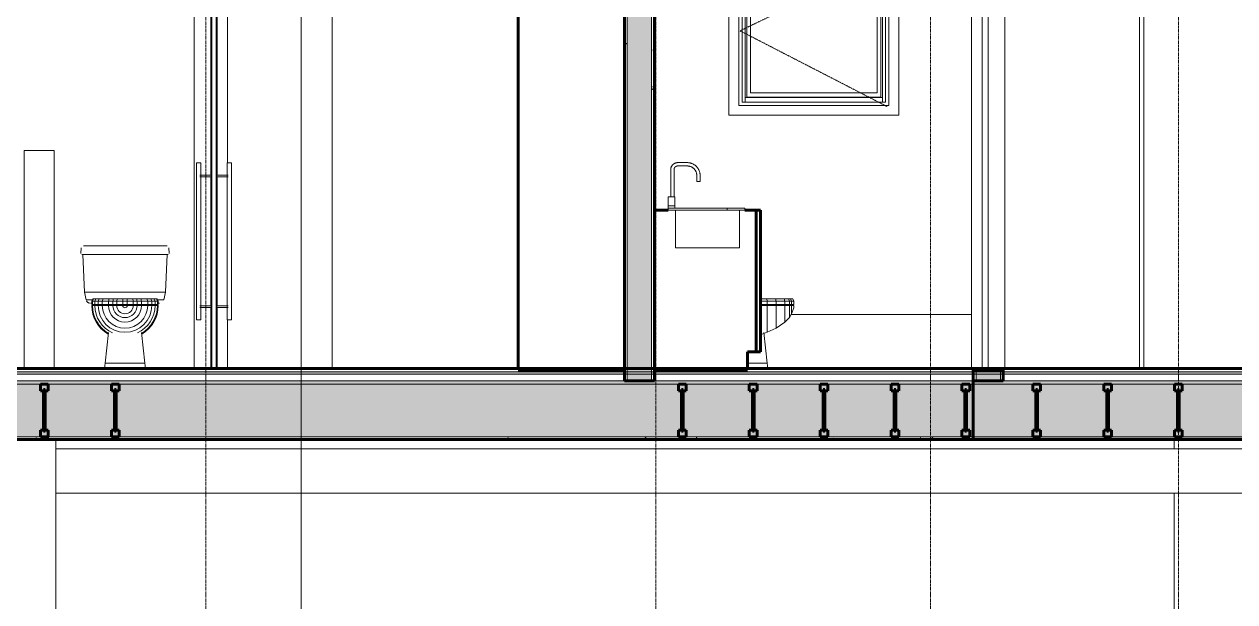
# Model space of a CAD drawing. Header units: inches. Extents: x -3225 to -1923, y -226 to 478.
# Drawn here: x -2474.3 to -2201.1, y 97.3 to 227.8 of the extents above; entities that cross this region are included whole.
import ezdxf

# ---------------------------------------------------------------- set-up
doc = ezdxf.new("R2010")
doc.units = ezdxf.units.IN
doc.header["$MEASUREMENT"] = 0
doc.linetypes.add('Dash 1_16_', pattern=[0.125, 0.0625, -0.0625])
doc.linetypes.add('Grid Line 1_2_', pattern=[0.875, 0.5, -0.125, 0.125, -0.125])
for name, color, linetype, lineweight in [('A-DOOR', 31, 'Continuous', 18), ('A-DOOR-1', 31, 'Continuous', 60), ('A-DOOR-2', 31, 'Continuous', 9), ('A-FLOR-1', 192, 'Continuous', 60), ('A-FLOR-LEVL-1', 51, 'Grid Line 1_2_', 9), ('A-FLOR-MCUT', 51, 'Continuous', 18), ('A-FLOR-PATT-1', 8, 'Continuous', 9), ('A-GLAZ', 151, 'Continuous', 18), ('A-GLAZ-1', 151, 'Continuous', 9), ('A-GLAZ-3', 151, 'Dash 1_16_', 9), ('A-WALL', 113, 'Continuous', 18), ('A-WALL-PATT-1', 111, 'Continuous', 9), ('G-ANNO-SYMB-1', 111, 'Continuous', 9), ('I-WALL', 2, 'Continuous', 18), ('I-WALL-1', 2, 'Continuous', 60), ('M-HVAC-DUCT', 70, 'Continuous', 9), ('P-SANR-FIXT', 6, 'Continuous', 9), ('Q-CASE', 31, 'Continuous', 9), ('Q-CASE-1', 31, 'Continuous', 60), ('S-BEAM', 12, 'Continuous', 9), ('S-BEAM-1', 12, 'Continuous', 60), ('S-GRID-1', 1, 'Grid Line 1_2_', 9)]:
    doc.layers.add(name, color=color, linetype=linetype, lineweight=lineweight)
pattern_1 = [(0, (-2625.466, 124.937), (15.36, 3.84), [0.634, -10.886, 0.634, -10.886, -61.44]), (0, (-2625.466, 124.937), (15.36, 3.84), [-23.04, 0.634, -22.406, 0.634, -10.886, -26.88]), (0, (-2625.466, 124.937), (15.36, 3.84), [-57.6, 0.634, -7.046, 0.634, -18.566]), (120, (-2619.706, 126.857), (-11.005538, 11.38215), [0.634, -10.886, 0.634, -10.886, -61.44]), (120, (-2619.706, 126.857), (-11.005538, 11.38215), [-23.04, 0.634, -22.406, 0.634, -10.886, -26.88]), (120, (-2619.706, 126.857), (-11.005538, 11.38215), [-57.6, 0.634, -7.046, 0.634, -18.566]), (240, (-2617.786, 134.537), (-4.354462, -15.22215), [0.634, -10.886, 0.634, -10.886, -61.44]), (240, (-2617.786, 134.537), (-4.354462, -15.22215), [-23.04, 0.634, -22.406, 0.634, -10.886, -26.88]), (240, (-2617.786, 134.537), (-4.354462, -15.22215), [-57.6, 0.634, -7.046, 0.634, -18.566])]
pattern_2 = [(0, (-2625.466, 124.937), (0, 2.399), []), (315, (-2625.466, 124.937), (2.398506, 0), [3.393, -3.393]), (45, (-2625.466, 124.937), (2.398506, 0), [3.393, -3.393])]
pattern_3 = [(161.57, (-2625.226, 125.177), (-1.92045124, 0.00015035), [0, -13.661, 1.517, 0]), (18.43, (-2625.706, 125.177), (-1.92045124, -0.00015035), [0, -13.661, 1.517, 0]), (108.43, (-2625.226, 125.177), (0.9599691, -4.80073665), [4.553, -10.625]), (71.57, (-2625.706, 125.177), (0.9599691, 4.80073665), [4.553, -10.625])]

# ---------------------------------------------------------------- blocks, each defined once
blk = doc.blocks.new('M_Toilet-Domestic-3D - M_Toilet-Domestic-3D-1093260-Section 12')
at = {"layer": 'P-SANR-FIXT'}
for p, q in [((-2460.59, 177.75), (-2460.59, 177.72)), ((-2445.34, 177.75), (-2457.84, 177.75)), ((-2442.59, 177.72), (-2442.59, 177.75)), ((-2461.45, 177.29), (-2461.56, 176.02)), ((-2461.09, 175.75), (-2460.7, 167.25)), ((-2457.84, 175.75), (-2445.34, 175.75)), ((-2442.47, 167.25), (-2442.09, 175.75)), ((-2441.61, 176.02), (-2441.72, 177.29)), ((-2460.7, 167.25), (-2460.34, 165.49)), ((-2460.7, 167.25), (-2457.84, 167.25)), ((-2457.84, 167.25), (-2445.34, 167.25)), ((-2445.34, 167.25), (-2442.47, 167.25)), ((-2442.83, 165.49), (-2442.47, 167.25)), ((-2460.34, 165.49), (-2458.98, 165.49)), ((-2459.09, 165.25), (-2458.91, 165.25)), ((-2459.09, 164.5), (-2459.09, 165.25)), ((-2458.91, 165.24), (-2459.09, 165.24)), ((-2458.91, 164.5), (-2459.09, 164.5)), ((-2459.09, 164.25), (-2458.91, 164.25)), ((-2459.08, 165.25), (-2458.84, 165.75)), ((-2458.91, 165.25), (-2458.67, 165.75)), ((-2458.91, 165.25), (-2458.37, 165.25)), ((-2458.37, 165.24), (-2458.91, 165.24)), ((-2458.91, 164.5), (-2458.91, 165.24)), ((-2458.37, 164.5), (-2458.91, 164.5)), ((-2458.91, 164.25), (-2458.37, 164.25)), ((-2458.84, 165.75), (-2458.67, 165.75)), ((-2458.67, 165.75), (-2458.14, 165.75)), ((-2458.37, 165.25), (-2458.14, 165.75)), ((-2458.37, 165.25), (-2457.65, 165.25)), ((-2457.65, 165.24), (-2458.37, 165.24)), ((-2458.37, 164.5), (-2458.37, 165.24)), ((-2457.65, 164.5), (-2458.37, 164.5)), ((-2458.37, 164.25), (-2457.65, 164.25)), ((-2458.14, 165.75), (-2457.42, 165.75)), ((-2457.65, 165.25), (-2456.71, 165.25)), ((-2457.65, 164.5), (-2457.65, 165.25)), ((-2456.71, 165.24), (-2457.65, 165.24)), ((-2456.71, 164.5), (-2457.65, 164.5)), ((-2457.65, 164.25), (-2456.71, 164.25)), ((-2457.64, 165.25), (-2457.42, 165.75)), ((-2457.42, 165.75), (-2456.5, 165.75)), ((-2456.71, 165.25), (-2456.5, 165.75)), ((-2456.71, 165.25), (-2455.33, 165.25)), ((-2455.33, 165.24), (-2456.71, 165.24)), ((-2456.71, 164.5), (-2456.71, 165.24)), ((-2455.33, 164.5), (-2456.71, 164.5)), ((-2456.71, 164.25), (-2455.33, 164.25)), ((-2456.5, 165.75), (-2455.13, 165.75)), ((-2454.33, 165.24), (-2455.33, 165.24)), ((-2455.33, 164.5), (-2455.33, 165.24)), ((-2454.33, 164.5), (-2455.33, 164.5)), ((-2455.33, 164.25), (-2454.33, 164.25)), ((-2455.32, 165.25), (-2455.13, 165.75)), ((-2455.32, 165.25), (-2454.33, 165.25)), ((-2455.13, 165.75), (-2454.17, 165.75)), ((-2453.46, 165.24), (-2454.33, 165.24)), ((-2454.33, 164.5), (-2454.33, 165.24)), ((-2453.46, 164.5), (-2454.33, 164.5)), ((-2454.33, 164.25), (-2453.46, 164.25)), ((-2454.32, 165.25), (-2454.17, 165.75)), ((-2454.32, 165.25), (-2453.46, 165.25)), ((-2454.17, 165.75), (-2453.35, 165.75)), ((-2453.46, 165.25), (-2453.35, 165.75)), ((-2453.46, 165.25), (-2452.09, 165.25)), ((-2452.09, 165.24), (-2453.46, 165.24)), ((-2453.46, 164.5), (-2453.46, 165.24)), ((-2452.09, 164.5), (-2453.46, 164.5)), ((-2453.46, 164.25), (-2452.09, 164.25)), ((-2453.35, 165.75), (-2452.04, 165.75)), ((-2452.09, 165.25), (-2452.04, 165.75)), ((-2452.09, 165.25), (-2451.09, 165.25)), ((-2451.09, 165.24), (-2452.09, 165.24)), ((-2452.09, 164.5), (-2452.09, 165.24)), ((-2451.09, 164.5), (-2452.09, 164.5)), ((-2452.09, 164.25), (-2451.59, 164.25)), ((-2452.04, 165.75), (-2451.13, 165.75)), ((-2451.59, 164.25), (-2451.09, 164.25)), ((-2451.09, 165.25), (-2451.13, 165.75)), ((-2451.13, 165.75), (-2449.82, 165.75)), ((-2451.09, 165.25), (-2449.71, 165.25)), ((-2449.71, 165.24), (-2451.09, 165.24)), ((-2451.09, 164.5), (-2451.09, 165.24)), ((-2449.71, 164.5), (-2451.09, 164.5)), ((-2451.09, 164.25), (-2449.71, 164.25)), ((-2449.71, 165.25), (-2449.82, 165.75)), ((-2449.82, 165.75), (-2449, 165.75)), ((-2449.71, 165.25), (-2448.85, 165.25)), ((-2448.85, 165.24), (-2449.71, 165.24)), ((-2449.71, 164.5), (-2449.71, 165.24)), ((-2448.85, 164.5), (-2449.71, 164.5)), ((-2449.71, 164.25), (-2448.85, 164.25)), ((-2448.85, 165.25), (-2449, 165.75)), ((-2449, 165.75), (-2448.04, 165.75)), ((-2448.85, 165.25), (-2447.85, 165.25)), ((-2447.85, 165.24), (-2448.85, 165.24)), ((-2448.85, 164.5), (-2448.85, 165.24)), ((-2447.85, 164.5), (-2448.85, 164.5)), ((-2448.85, 164.25), (-2447.85, 164.25)), ((-2447.85, 165.25), (-2448.04, 165.75)), ((-2448.04, 165.75), (-2446.68, 165.75)), ((-2447.85, 165.25), (-2446.46, 165.25)), ((-2447.85, 164.5), (-2447.85, 165.25)), ((-2446.46, 165.24), (-2447.85, 165.24)), ((-2446.46, 164.5), (-2447.85, 164.5)), ((-2447.85, 164.25), (-2446.46, 164.25)), ((-2446.46, 165.25), (-2446.68, 165.75)), ((-2446.68, 165.75), (-2445.76, 165.75)), ((-2446.46, 165.25), (-2445.53, 165.25)), ((-2446.46, 164.5), (-2446.46, 165.25)), ((-2445.53, 165.24), (-2446.46, 165.24)), ((-2445.53, 164.5), (-2446.46, 164.5)), ((-2446.46, 164.25), (-2445.53, 164.25)), ((-2445.53, 165.25), (-2445.76, 165.75)), ((-2445.76, 165.75), (-2445.04, 165.75)), ((-2445.53, 165.25), (-2444.8, 165.25)), ((-2445.53, 164.5), (-2445.53, 165.25)), ((-2444.8, 165.24), (-2445.53, 165.24)), ((-2444.8, 164.5), (-2445.53, 164.5)), ((-2445.53, 164.25), (-2444.8, 164.25)), ((-2444.8, 165.25), (-2445.04, 165.75)), ((-2445.04, 165.75), (-2444.51, 165.75)), ((-2444.8, 165.25), (-2444.26, 165.25)), ((-2444.26, 165.24), (-2444.8, 165.24)), ((-2444.8, 164.5), (-2444.8, 165.24)), ((-2444.26, 164.5), (-2444.8, 164.5)), ((-2444.8, 164.25), (-2444.26, 164.25)), ((-2444.26, 165.25), (-2444.51, 165.75)), ((-2444.51, 165.75), (-2444.34, 165.75)), ((-2444.09, 165.25), (-2444.34, 165.75)), ((-2444.26, 165.25), (-2444.09, 165.25)), ((-2444.09, 165.24), (-2444.26, 165.24)), ((-2444.26, 164.5), (-2444.26, 165.24)), ((-2444.09, 164.5), (-2444.26, 164.5)), ((-2444.26, 164.25), (-2444.09, 164.25)), ((-2444.19, 165.49), (-2442.83, 165.49)), ((-2444.09, 164.5), (-2444.09, 165.25)), ((-2455.34, 158.12), (-2456.09, 151.25)), ((-2447.09, 151.25), (-2447.84, 158.12)), ((-2456.09, 151.25), (-2456.22, 150)), ((-2455.87, 151.25), (-2456.09, 151.25)), ((-2456.09, 151.25), (-2455.87, 151.25)), ((-2455.23, 151.25), (-2455.87, 151.25)), ((-2455.87, 151.25), (-2455.23, 151.25)), ((-2454.23, 151.25), (-2455.23, 151.25)), ((-2455.23, 151.25), (-2454.23, 151.25)), ((-2452.98, 151.25), (-2454.23, 151.25)), ((-2454.23, 151.25), (-2452.98, 151.25)), ((-2451.59, 151.25), (-2452.98, 151.25)), ((-2452.98, 151.25), (-2451.59, 151.25)), ((-2450.2, 151.25), (-2451.59, 151.25)), ((-2451.59, 151.25), (-2447.31, 151.25)), ((-2448.94, 151.25), (-2450.2, 151.25)), ((-2447.95, 151.25), (-2448.94, 151.25)), ((-2447.31, 151.25), (-2447.95, 151.25)), ((-2447.09, 151.25), (-2447.31, 151.25)), ((-2447.31, 151.25), (-2447.09, 151.25)), ((-2446.95, 150), (-2447.09, 151.25))]:
    blk.add_line(p, q, dxfattribs=at)
at = {"layer": 'P-SANR-FIXT', "flags": 128}
for points in [[(-2457.84, 177.75), (-2457.96, 177.75), (-2458.09, 177.75), (-2458.21, 177.75), (-2458.33, 177.75), (-2458.46, 177.75), (-2458.58, 177.75), (-2458.7, 177.75), (-2458.82, 177.75), (-2458.93, 177.75), (-2459.05, 177.75), (-2459.16, 177.75), (-2459.28, 177.75), (-2459.39, 177.75), (-2459.49, 177.75), (-2459.6, 177.75), (-2459.7, 177.75), (-2459.8, 177.75), (-2459.89, 177.75), (-2459.98, 177.75), (-2460.07, 177.75), (-2460.16, 177.75), (-2460.24, 177.75), (-2460.32, 177.75), (-2460.39, 177.75), (-2460.46, 177.75), (-2460.52, 177.75), (-2460.59, 177.75), (-2460.64, 177.75), (-2460.69, 177.75), (-2460.74, 177.75), (-2460.78, 177.75), (-2460.82, 177.75), (-2460.86, 177.75), (-2460.88, 177.75), (-2460.91, 177.75), (-2460.93, 177.75), (-2460.94, 177.75), (-2460.95, 177.75), (-2460.95, 177.75), (-2460.95, 177.75)], [(-2442.22, 177.75), (-2442.22, 177.75), (-2442.23, 177.75), (-2442.24, 177.75), (-2442.26, 177.75), (-2442.28, 177.75), (-2442.31, 177.75), (-2442.34, 177.75), (-2442.38, 177.75), (-2442.42, 177.75), (-2442.47, 177.75), (-2442.52, 177.75), (-2442.57, 177.75), (-2442.63, 177.75), (-2442.7, 177.75), (-2442.76, 177.75), (-2442.84, 177.75), (-2442.91, 177.75), (-2442.99, 177.75), (-2443.08, 177.75), (-2443.17, 177.75), (-2443.26, 177.75), (-2443.35, 177.75), (-2443.45, 177.75), (-2443.55, 177.75), (-2443.65, 177.75), (-2443.76, 177.75), (-2443.87, 177.75), (-2443.98, 177.75), (-2444.09, 177.75), (-2444.21, 177.75), (-2444.32, 177.75), (-2444.44, 177.75), (-2444.56, 177.75), (-2444.68, 177.75), (-2444.81, 177.75), (-2444.93, 177.75), (-2445.05, 177.75), (-2445.18, 177.75), (-2445.3, 177.75), (-2445.34, 177.75)], [(-2461.31, 175.75), (-2461.31, 175.75), (-2461.3, 175.75), (-2461.29, 175.75), (-2461.27, 175.75), (-2461.24, 175.75), (-2461.21, 175.75), (-2461.18, 175.75), (-2461.14, 175.75), (-2461.09, 175.75), (-2461.04, 175.75), (-2460.98, 175.75), (-2460.92, 175.75), (-2460.85, 175.75), (-2460.78, 175.75), (-2460.71, 175.75), (-2460.63, 175.75), (-2460.54, 175.75), (-2460.45, 175.75), (-2460.36, 175.75), (-2460.26, 175.75), (-2460.16, 175.75), (-2460.05, 175.75), (-2459.94, 175.75), (-2459.83, 175.75), (-2459.72, 175.75), (-2459.6, 175.75), (-2459.48, 175.75), (-2459.35, 175.75), (-2459.23, 175.75), (-2459.1, 175.75), (-2458.97, 175.75), (-2458.83, 175.75), (-2458.7, 175.75), (-2458.56, 175.75), (-2458.43, 175.75), (-2458.29, 175.75), (-2458.15, 175.75), (-2458.01, 175.75), (-2457.87, 175.75), (-2457.84, 175.75)], [(-2445.34, 175.75), (-2445.2, 175.75), (-2445.06, 175.75), (-2444.92, 175.75), (-2444.78, 175.75), (-2444.65, 175.75), (-2444.51, 175.75), (-2444.38, 175.75), (-2444.24, 175.75), (-2444.11, 175.75), (-2443.98, 175.75), (-2443.86, 175.75), (-2443.73, 175.75), (-2443.61, 175.75), (-2443.49, 175.75), (-2443.37, 175.75), (-2443.26, 175.75), (-2443.15, 175.75), (-2443.04, 175.75), (-2442.94, 175.75), (-2442.84, 175.75), (-2442.75, 175.75), (-2442.66, 175.75), (-2442.57, 175.75), (-2442.49, 175.75), (-2442.41, 175.75), (-2442.34, 175.75), (-2442.27, 175.75), (-2442.21, 175.75), (-2442.15, 175.75), (-2442.1, 175.75), (-2442.05, 175.75), (-2442.01, 175.75), (-2441.97, 175.75), (-2441.94, 175.75), (-2441.91, 175.75), (-2441.89, 175.75), (-2441.87, 175.75), (-2441.86, 175.75), (-2441.86, 175.75), (-2441.86, 175.75)], [(-2459.37, 164.75), (-2459.37, 164.75), (-2459.37, 164.75), (-2459.36, 164.75), (-2459.35, 164.75), (-2459.34, 164.75), (-2459.33, 164.75), (-2459.31, 164.75), (-2459.3, 164.75), (-2459.28, 164.75), (-2459.25, 164.75), (-2459.23, 164.75), (-2459.2, 164.75), (-2459.17, 164.75), (-2459.14, 164.75), (-2459.11, 164.75)], [(-2444.08, 164.75), (-2444.04, 164.75), (-2444.01, 164.75), (-2443.98, 164.75), (-2443.95, 164.75), (-2443.93, 164.75), (-2443.9, 164.75), (-2443.88, 164.75), (-2443.86, 164.75), (-2443.85, 164.75), (-2443.83, 164.75), (-2443.82, 164.75), (-2443.81, 164.75), (-2443.81, 164.75), (-2443.8, 164.75), (-2443.8, 164.75), (-2443.8, 164.75)]]:
    blk.add_lwpolyline(points, dxfattribs=at)
at = {"layer": 'P-SANR-FIXT'}
for radius, start, end in [(7.5, 180, 239.5183), (7.33, 180, 239.6408), (6.79, 180, 245.7328), (6.06, 180, 0), (5.13, 180, 0), (3.74, 180, 0), (2.74, 180, 0), (1.87, 180, 0), (0.5, 180, 0), (6.79, 294.2672, 0), (7.33, 300.3592, 0), (7.5, 300.4817, 0)]:
    blk.add_arc((-2451.59, 164.25), radius, start, end, dxfattribs=at)
for points, knots in [([(-2442.07, 177.73), (-2442.08, 177.73), (-2442.13, 177.74), (-2442.18, 177.75), (-2442.22, 177.75)], [-0.1938937, -0.1938937, -0.1938937, -0.1938937, -0.1666667, 0, 0, 0, 0]), ([(-2460.26, 165.28), (-2460.24, 165.25), (-2460.21, 165.19), (-2460.14, 165.11), (-2460.07, 165.03), (-2459.98, 164.96), (-2459.89, 164.89), (-2459.8, 164.84), (-2459.7, 164.8), (-2459.63, 164.78), (-2459.59, 164.77)], [0.1752548, 0.1752548, 0.1752548, 0.1752548, 0.25, 0.3333333, 0.4166667, 0.5, 0.5833333, 0.6666667, 0.75, 0.8333333, 0.8333333, 0.8333333, 0.8333333])]:
    blk.add_open_spline(points, degree=3, knots=knots, dxfattribs=at)
blk = doc.blocks.new('Window-Casement-Andersen-A_Series - ACW3030-2462443-Section 12')
at = {"layer": 'A-GLAZ-1'}
for p, q in [((-2569.99, 244.91), (-2608.31, 244.91)), ((-2608.31, 244.91), (-2608.31, 207.19)), ((-2569.99, 207.19), (-2569.99, 244.91)), ((-2606.06, 209.44), (-2606.06, 242.66)), ((-2606.06, 242.66), (-2572.24, 242.66)), ((-2605.34, 241.94), (-2572.96, 241.94)), ((-2605.34, 210.15), (-2605.34, 241.94)), ((-2604.66, 210.15), (-2604.66, 241.26)), ((-2604.66, 241.26), (-2573.64, 241.26)), ((-2604.3, 211.3), (-2604.3, 240.9)), ((-2604.3, 240.9), (-2573.99, 240.9)), ((-2573.99, 240.9), (-2573.99, 211.3)), ((-2573.64, 241.26), (-2573.64, 210.15)), ((-2572.96, 241.94), (-2572.96, 210.15)), ((-2572.24, 242.66), (-2572.24, 209.44)), ((-2603.46, 212.24), (-2603.46, 240.06)), ((-2603.46, 240.06), (-2574.84, 240.06)), ((-2574.84, 240.06), (-2574.84, 212.24)), ((-2604.66, 211.21), (-2573.64, 211.21)), ((-2604.3, 211.3), (-2573.99, 211.3)), ((-2574.84, 212.24), (-2603.46, 212.24)), ((-2572.24, 209.44), (-2606.06, 209.44)), ((-2572.96, 210.15), (-2605.34, 210.15)), ((-2608.31, 207.19), (-2569.99, 207.19))]:
    blk.add_line(p, q, dxfattribs=at)
at = {"layer": 'A-GLAZ-3'}
for p, q in [((-2572.49, 242.39), (-2605.79, 226.27)), ((-2605.79, 226.27), (-2572.49, 209.11))]:
    blk.add_line(p, q, dxfattribs=at)
blk = doc.blocks.new('Tub-Rectangular-3D - Tub-Rectangular-3D-2098926-Section 12')
at = {"layer": 'P-SANR-FIXT'}
blk.add_line((-2301.21, 162.25), (-2260.48, 162.25), dxfattribs=at)
blk = doc.blocks.new('M_Toilet-Domestic-3D - M_Toilet-Domestic-3D-V8-Section 12')
at = {"layer": 'P-SANR-FIXT'}
for p, q in [((-2308.09, 165.75), (-2306.71, 165.75)), ((-2308.09, 165.25), (-2306.61, 165.25)), ((-2306.61, 165.24), (-2308.09, 165.24)), ((-2306.61, 164.5), (-2308.09, 164.5)), ((-2308.09, 164.25), (-2306.61, 164.25)), ((-2306.61, 165.25), (-2306.71, 165.75)), ((-2306.71, 165.75), (-2304.74, 165.75)), ((-2306.61, 165.25), (-2304.61, 165.25)), ((-2304.61, 165.24), (-2306.61, 165.24)), ((-2306.61, 164.5), (-2306.61, 165.24)), ((-2304.61, 164.5), (-2306.61, 164.5)), ((-2306.61, 164.25), (-2304.61, 164.25)), ((-2306.61, 158.25), (-2306.61, 164.25)), ((-2304.61, 165.25), (-2304.74, 165.75)), ((-2304.74, 165.75), (-2302.77, 165.75)), ((-2304.61, 165.25), (-2302.61, 165.25)), ((-2302.61, 165.24), (-2304.61, 165.24)), ((-2304.61, 164.5), (-2304.61, 165.24)), ((-2302.61, 164.5), (-2304.61, 164.5)), ((-2304.61, 164.25), (-2302.61, 164.25)), ((-2304.61, 159.17), (-2304.61, 164.25)), ((-2302.61, 165.25), (-2302.77, 165.75)), ((-2302.77, 165.75), (-2301.81, 165.75)), ((-2302.61, 165.25), (-2301.61, 165.25)), ((-2302.61, 164.5), (-2302.61, 165.25)), ((-2301.61, 165.24), (-2302.61, 165.24)), ((-2301.61, 164.5), (-2302.61, 164.5)), ((-2302.61, 164.25), (-2301.61, 164.25)), ((-2302.61, 160.57), (-2302.61, 164.25)), ((-2301.61, 165.25), (-2301.81, 165.75)), ((-2301.81, 165.75), (-2301.34, 165.75)), ((-2301.61, 165.25), (-2301.11, 165.25)), ((-2301.11, 165.24), (-2301.61, 165.24)), ((-2301.61, 164.5), (-2301.61, 165.24)), ((-2301.11, 164.5), (-2301.61, 164.5)), ((-2301.61, 164.25), (-2301.11, 164.25)), ((-2301.61, 161.51), (-2301.61, 164.25)), ((-2301.11, 165.25), (-2301.34, 165.75)), ((-2301.34, 165.75), (-2300.86, 165.75)), ((-2301.11, 165.25), (-2300.61, 165.25)), ((-2300.61, 165.24), (-2301.11, 165.24)), ((-2301.11, 164.5), (-2301.11, 165.24)), ((-2300.61, 164.5), (-2301.11, 164.5)), ((-2301.11, 164.25), (-2300.61, 164.25)), ((-2301.11, 162.42), (-2301.11, 164.25)), ((-2300.61, 165.25), (-2300.86, 165.75)), ((-2300.61, 164.5), (-2300.61, 165.25)), ((-2300.61, 163.75), (-2300.61, 164.25)), ((-2302.61, 160.51), (-2301.61, 161.51)), ((-2301.61, 161.51), (-2301.11, 162.38)), ((-2301.11, 162.38), (-2300.61, 163.75)), ((-2306.61, 158.19), (-2304.61, 159.12)), ((-2304.61, 159.12), (-2302.61, 160.51)), ((-2308.09, 157.65), (-2306.61, 158.19)), ((-2306.61, 151.25), (-2307.36, 158.12)), ((-2309.72, 151.25), (-2311.09, 151.25)), ((-2311.09, 151.25), (-2309.72, 151.25)), ((-2308.47, 151.25), (-2309.72, 151.25)), ((-2309.72, 151.25), (-2308.47, 151.25)), ((-2307.47, 151.25), (-2308.47, 151.25)), ((-2308.47, 151.25), (-2307.47, 151.25)), ((-2306.83, 151.25), (-2307.47, 151.25)), ((-2307.47, 151.25), (-2306.83, 151.25)), ((-2306.61, 151.25), (-2306.83, 151.25)), ((-2306.83, 151.25), (-2306.61, 151.25)), ((-2306.47, 150), (-2306.61, 151.25))]:
    blk.add_line(p, q, dxfattribs=at)
blk = doc.blocks.new('OD_CW_Base Cabinet - OD_CW_Base Cabinet-2143114-Section 12')
at = {"layer": 'Q-CASE-1'}
for p, q in [((-2328.95, 185.75), (-2332.09, 185.75)), ((-2332.09, 185.75), (-2332.09, 149.75)), ((-2309.09, 185.75), (-2311.63, 185.75)), ((-2308.09, 185.75), (-2309.09, 185.75)), ((-2309.09, 185.75), (-2309.09, 153.75)), ((-2309.09, 153.75), (-2309.09, 185.75)), ((-2308.09, 153.75), (-2308.09, 185.75)), ((-2311.09, 149.75), (-2311.09, 153.75)), ((-2311.09, 153.75), (-2309.09, 153.75)), ((-2309.09, 153.75), (-2308.09, 153.75)), ((-2332.09, 149.75), (-2311.09, 149.75))]:
    blk.add_line(p, q, dxfattribs=at)
blk = doc.blocks.new('Sliding_Door_Pocket_door_-_Wood_8628 - 3X7-2102463-Section 12')
at = {"layer": 'A-DOOR'}
for p, q in [((-2260.48, 233.36), (-2260.48, 150)), ((-2258.12, 233.36), (-2258.12, 150)), ((-2256.74, 233.36), (-2256.74, 150)), ((-2252.94, 233.36), (-2252.94, 150))]:
    blk.add_line(p, q, dxfattribs=at)
at = {"layer": 'A-DOOR-1'}
for p, q in [((-2260.09, 234.73), (-2260.48, 234.73)), ((-2260.48, 234.73), (-2260.48, 233.36)), ((-2260.48, 233.36), (-2258.12, 233.36)), ((-2260.09, 233.75), (-2260.09, 234.73)), ((-2258.12, 233.75), (-2260.09, 233.75)), ((-2258.12, 233.36), (-2258.12, 233.75)), ((-2253.34, 233.75), (-2256.74, 233.75)), ((-2256.74, 233.75), (-2256.74, 233.36)), ((-2256.74, 233.36), (-2252.94, 233.36)), ((-2253.34, 234.73), (-2253.34, 233.75)), ((-2252.94, 234.73), (-2253.34, 234.73)), ((-2252.94, 233.36), (-2252.94, 234.73))]:
    blk.add_line(p, q, dxfattribs=at)
blk = doc.blocks.new('Generic Models 251 - Generic Models 251-2102961-Section 12')
at = {"layer": 'Q-CASE'}
for p, q in [((-2428.84, 245.75), (-2404.84, 245.75)), ((-2404.84, 245.75), (-2362.84, 245.75)), ((-2404.84, 150), (-2404.84, 245.75))]:
    blk.add_line(p, q, dxfattribs=at)
at = {"layer": 'Q-CASE-1'}
for p, q in [((-2338.84, 245.75), (-2362.84, 245.75)), ((-2362.84, 245.75), (-2362.84, 149.75)), ((-2338.84, 149.75), (-2338.84, 245.75)), ((-2362.84, 149.75), (-2338.84, 149.75))]:
    blk.add_line(p, q, dxfattribs=at)
blk = doc.blocks.new('Sliding_Door_Pocket_door_-_Wood_8628 - 3X7-2103771-Section 12')
at = {"layer": 'A-DOOR'}
for p, q in [((-2435.98, 150), (-2435.98, 230.86)), ((-2432.18, 230.86), (-2432.18, 193.71)), ((-2431.99, 231.25), (-2431.99, 150)), ((-2431, 150), (-2431, 231.25)), ((-2430.81, 193.71), (-2430.81, 230.86)), ((-2428.44, 230.86), (-2428.44, 196.46)), ((-2432.18, 193.31), (-2432.18, 164.18)), ((-2430.81, 164.18), (-2430.81, 193.31)), ((-2432.18, 163.79), (-2432.18, 150)), ((-2430.81, 150), (-2430.81, 163.79)), ((-2428.44, 161.03), (-2428.44, 150))]:
    blk.add_line(p, q, dxfattribs=at)
at = {"layer": 'A-DOOR-1'}
for p, q in [((-2435.59, 232.23), (-2435.98, 232.23)), ((-2435.98, 232.23), (-2435.98, 230.86)), ((-2435.98, 230.86), (-2432.18, 230.86)), ((-2435.59, 231.25), (-2435.59, 232.23)), ((-2432.18, 231.25), (-2435.59, 231.25)), ((-2432.18, 230.86), (-2432.18, 231.25)), ((-2430.81, 231.25), (-2430.81, 230.86)), ((-2428.84, 231.25), (-2430.81, 231.25)), ((-2430.81, 230.86), (-2428.44, 230.86)), ((-2428.44, 232.23), (-2428.84, 232.23)), ((-2428.84, 232.23), (-2428.84, 231.25)), ((-2428.44, 230.86), (-2428.44, 232.23))]:
    blk.add_line(p, q, dxfattribs=at)
at = {"layer": 'A-DOOR-2'}
for p, q in [((-2435.41, 196.46), (-2435.41, 161.03)), ((-2435.41, 196.46), (-2434.94, 196.46)), ((-2434.94, 196.46), (-2434.47, 196.46)), ((-2434.47, 161.03), (-2434.47, 196.46)), ((-2431.99, 194.3), (-2432.14, 194.3)), ((-2432.14, 193.51), (-2432.14, 194.3)), ((-2430.84, 194.3), (-2431, 194.3)), ((-2430.84, 194.3), (-2430.84, 193.51)), ((-2428.52, 196.46), (-2428.52, 161.03)), ((-2428.52, 196.46), (-2428.05, 196.46)), ((-2428.05, 196.46), (-2427.58, 196.46)), ((-2427.58, 161.03), (-2427.58, 196.46)), ((-2432.14, 193.71), (-2434.7, 193.71)), ((-2434.7, 193.31), (-2432.14, 193.31)), ((-2432.14, 192.72), (-2432.14, 193.51)), ((-2432.14, 192.72), (-2431.99, 192.72)), ((-2431, 192.72), (-2430.84, 192.72)), ((-2428.29, 193.71), (-2430.84, 193.71)), ((-2430.84, 193.51), (-2430.84, 192.72)), ((-2430.84, 193.31), (-2428.29, 193.31)), ((-2432.14, 164.18), (-2434.7, 164.18)), ((-2431.99, 164.77), (-2432.14, 164.77)), ((-2432.14, 163.98), (-2432.14, 164.77)), ((-2432.14, 163.19), (-2432.14, 163.98)), ((-2430.84, 164.77), (-2431, 164.77)), ((-2430.84, 164.77), (-2430.84, 163.98)), ((-2428.29, 164.18), (-2430.84, 164.18)), ((-2430.84, 163.98), (-2430.84, 163.19)), ((-2434.7, 163.79), (-2432.14, 163.79)), ((-2432.14, 163.19), (-2431.99, 163.19)), ((-2431, 163.19), (-2430.84, 163.19)), ((-2430.84, 163.79), (-2428.29, 163.79)), ((-2434.94, 161.03), (-2435.41, 161.03)), ((-2434.47, 161.03), (-2434.94, 161.03)), ((-2428.05, 161.03), (-2428.52, 161.03)), ((-2427.58, 161.03), (-2428.05, 161.03))]:
    blk.add_line(p, q, dxfattribs=at)
blk = doc.blocks.new('M_Sink Vanity-Square - 500 x 440mm-1093262-Section 12')
at = {"layer": 'P-SANR-FIXT'}
for p, q in [((-2328.39, 194.94), (-2328.39, 188.75)), ((-2327.64, 188.75), (-2327.64, 194.94)), ((-2324.64, 196.5), (-2326.82, 196.5)), ((-2326.82, 195.75), (-2324.64, 195.75)), ((-2322.51, 193.63), (-2322.51, 192.25)), ((-2321.76, 192.25), (-2322.51, 192.25)), ((-2321.76, 192.25), (-2321.76, 193.63)), ((-2328.95, 188.75), (-2328.95, 186.74)), ((-2328.95, 188.75), (-2328.95, 186.74)), ((-2328.93, 188.75), (-2328.2, 188.75)), ((-2328.93, 188.75), (-2328.93, 188.75)), ((-2328.2, 188.75), (-2327.47, 188.75)), ((-2327.47, 188.75), (-2327.47, 188.75)), ((-2327.45, 186.74), (-2327.45, 188.75)), ((-2327.45, 186.74), (-2327.45, 188.75)), ((-2328.95, 186.74), (-2328.95, 186.25)), ((-2328.95, 186.74), (-2327.45, 186.74)), ((-2328.95, 186.25), (-2328.95, 185.75)), ((-2328.95, 186.25), (-2326.45, 186.25)), ((-2327.45, 186.25), (-2327.45, 186.74)), ((-2326.45, 186.25), (-2315.63, 186.25)), ((-2315.63, 186.25), (-2311.63, 186.25)), ((-2315.63, 185.75), (-2315.63, 186.25)), ((-2311.63, 186.25), (-2311.63, 185.75)), ((-2326.45, 185.75), (-2328.95, 185.75)), ((-2327.32, 185.75), (-2327.32, 177.25)), ((-2315.63, 185.75), (-2326.45, 185.75)), ((-2311.63, 185.75), (-2315.63, 185.75)), ((-2312.88, 177.25), (-2312.88, 185.75)), ((-2324.57, 177.25), (-2327.32, 177.25)), ((-2315.63, 177.25), (-2324.57, 177.25)), ((-2312.88, 177.25), (-2315.63, 177.25))]:
    blk.add_line(p, q, dxfattribs=at)
at = {"layer": 'P-SANR-FIXT', "flags": 128}
for points in [[(-2326.82, 196.5), (-2326.89, 196.5), (-2326.95, 196.5), (-2327.01, 196.49), (-2327.07, 196.48), (-2327.13, 196.47), (-2327.2, 196.46), (-2327.26, 196.44), (-2327.32, 196.42), (-2327.37, 196.4), (-2327.43, 196.38), (-2327.49, 196.35), (-2327.55, 196.32), (-2327.6, 196.29), (-2327.65, 196.26), (-2327.71, 196.23), (-2327.76, 196.19), (-2327.81, 196.15), (-2327.85, 196.11), (-2327.9, 196.07), (-2327.94, 196.03), (-2327.99, 195.98), (-2328.03, 195.93), (-2328.07, 195.88), (-2328.1, 195.83), (-2328.14, 195.78), (-2328.17, 195.73), (-2328.2, 195.67), (-2328.23, 195.62), (-2328.26, 195.56), (-2328.28, 195.5), (-2328.3, 195.44), (-2328.32, 195.39), (-2328.34, 195.33), (-2328.35, 195.26), (-2328.36, 195.2), (-2328.37, 195.14), (-2328.38, 195.08), (-2328.38, 195.02), (-2328.39, 194.95), (-2328.39, 194.94)], [(-2327.64, 194.94), (-2327.64, 194.97), (-2327.63, 195), (-2327.63, 195.03), (-2327.63, 195.07), (-2327.62, 195.1), (-2327.61, 195.13), (-2327.6, 195.16), (-2327.6, 195.19), (-2327.58, 195.22), (-2327.57, 195.25), (-2327.56, 195.28), (-2327.54, 195.31), (-2327.53, 195.34), (-2327.51, 195.37), (-2327.49, 195.4), (-2327.48, 195.42), (-2327.46, 195.45), (-2327.43, 195.47), (-2327.41, 195.5), (-2327.39, 195.52), (-2327.37, 195.54), (-2327.34, 195.56), (-2327.32, 195.58), (-2327.29, 195.6), (-2327.26, 195.62), (-2327.24, 195.64), (-2327.21, 195.65), (-2327.18, 195.67), (-2327.15, 195.68), (-2327.12, 195.69), (-2327.09, 195.71), (-2327.06, 195.72), (-2327.03, 195.72), (-2326.99, 195.73), (-2326.96, 195.74), (-2326.93, 195.74), (-2326.9, 195.75), (-2326.87, 195.75), (-2326.83, 195.75), (-2326.82, 195.75)], [(-2321.76, 193.63), (-2321.76, 193.74), (-2321.77, 193.85), (-2321.78, 193.97), (-2321.8, 194.08), (-2321.82, 194.2), (-2321.84, 194.31), (-2321.87, 194.42), (-2321.91, 194.53), (-2321.95, 194.64), (-2321.99, 194.74), (-2322.04, 194.85), (-2322.09, 194.95), (-2322.14, 195.05), (-2322.2, 195.15), (-2322.26, 195.25), (-2322.33, 195.34), (-2322.4, 195.43), (-2322.47, 195.52), (-2322.55, 195.61), (-2322.63, 195.69), (-2322.72, 195.77), (-2322.8, 195.84), (-2322.89, 195.91), (-2322.99, 195.98), (-2323.08, 196.04), (-2323.18, 196.1), (-2323.28, 196.16), (-2323.38, 196.21), (-2323.49, 196.26), (-2323.59, 196.3), (-2323.7, 196.34), (-2323.81, 196.38), (-2323.92, 196.41), (-2324.03, 196.44), (-2324.15, 196.46), (-2324.26, 196.48), (-2324.38, 196.49), (-2324.49, 196.5), (-2324.61, 196.5), (-2324.64, 196.5)], [(-2324.64, 195.75), (-2324.55, 195.75), (-2324.47, 195.74), (-2324.38, 195.73), (-2324.3, 195.72), (-2324.21, 195.71), (-2324.13, 195.69), (-2324.05, 195.67), (-2323.97, 195.64), (-2323.89, 195.61), (-2323.81, 195.58), (-2323.73, 195.55), (-2323.66, 195.51), (-2323.58, 195.47), (-2323.51, 195.43), (-2323.44, 195.38), (-2323.37, 195.33), (-2323.3, 195.28), (-2323.24, 195.22), (-2323.17, 195.17), (-2323.11, 195.11), (-2323.05, 195.04), (-2323, 194.98), (-2322.95, 194.91), (-2322.9, 194.84), (-2322.85, 194.77), (-2322.8, 194.7), (-2322.76, 194.63), (-2322.72, 194.55), (-2322.69, 194.47), (-2322.66, 194.4), (-2322.63, 194.32), (-2322.6, 194.23), (-2322.58, 194.15), (-2322.56, 194.07), (-2322.54, 193.99), (-2322.53, 193.9), (-2322.52, 193.82), (-2322.51, 193.73), (-2322.51, 193.65), (-2322.51, 193.63)]]:
    blk.add_lwpolyline(points, dxfattribs=at)
blk = doc.blocks.new('Door-Double-Sliding - 5x7-2406221-Section 12')
at = {"layer": 'A-DOOR-2'}
for p, q in [((-2222.59, 234.25), (-2221.59, 234.25)), ((-2221.59, 234.25), (-2221.59, 150))]:
    blk.add_line(p, q, dxfattribs=at)
blk = doc.blocks.new('Plywood Web Joist - 11 7_8_ TJI360 _ 16_ O_C_-2000566-Section 12')
at = {"layer": 'S-BEAM-1'}
for p, q in [((-2118.65, 146.5), (-2118.65, 145)), ((-2116.9, 146.5), (-2118.65, 146.5)), ((-2118.65, 145), (-2117.96, 145)), ((-2117.96, 145), (-2117.96, 145.25)), ((-2117.96, 145.25), (-2117.59, 145.25)), ((-2117.96, 145.25), (-2117.96, 135.9)), ((-2117.59, 145.25), (-2117.96, 145.25)), ((-2117.59, 145.25), (-2117.59, 145)), ((-2117.59, 135.9), (-2117.59, 145.25)), ((-2117.59, 145), (-2116.9, 145)), ((-2116.9, 145), (-2116.9, 146.5)), ((-2117.96, 136.12), (-2118.65, 136.12)), ((-2118.65, 136.12), (-2118.65, 134.62)), ((-2118.65, 134.62), (-2116.9, 134.62)), ((-2117.96, 135.9), (-2117.96, 136.12)), ((-2117.59, 135.9), (-2117.96, 135.9)), ((-2117.96, 135.9), (-2117.59, 135.9)), ((-2116.9, 136.12), (-2117.59, 136.12)), ((-2117.59, 136.12), (-2117.59, 135.9)), ((-2116.9, 134.62), (-2116.9, 136.12))]:
    blk.add_line(p, q, dxfattribs=at)

msp = doc.modelspace()

# ---------------------------------------------------------------- hatches: boundary and pattern name
at = {"layer": 'A-FLOR-PATT-1'}
h = msp.add_hatch(dxfattribs=at)
h.set_pattern_fill('FP_4', color=256, style=0, pattern_type=2)
h.set_pattern_definition(pattern_2)
h.paths.add_polyline_path([(-2260.08668, 148.75), (-2023.83668, 148.75), (-2023.83668, 149.25), (-2260.08668, 149.25)], flags=0)
h.paths.add_polyline_path([(-2692.15282, 148.75), (-2540.33668, 148.75), (-2540.33668, 149.25), (-2709.83668, 149.25), (-2709.83668, 148.75)], flags=0)
h = msp.add_hatch(dxfattribs=at)
h.set_pattern_fill('FP_4', color=256, style=0, pattern_type=2)
h.set_pattern_definition(pattern_2)
h.paths.add_polyline_path([(-2260.8066, 148.75), (-2260.08668, 148.75), (-2260.08668, 149.25), (-2540.33668, 149.25), (-2540.33668, 148.75), (-2265.34708, 148.75)], flags=0)
h = msp.add_hatch(dxfattribs=at)
h.set_pattern_fill('FP_4', color=256, style=0, pattern_type=2)
h.set_pattern_definition(pattern_2)
h.paths.add_polyline_path([(-2260.08668, 146.5), (-2022.83668, 146.5), (-2022.83668, 147.25), (-2260.08668, 147.25), (-2260.08668, 146.81353)], flags=0)
h.paths.add_polyline_path([(-2710.31476, 146.5), (-2540.33668, 146.5), (-2540.33668, 147.25), (-2715.33668, 147.25), (-2715.33668, 146.5)], flags=0)
h = msp.add_hatch(dxfattribs=at)
h.set_pattern_fill('FP_6', color=256, style=0, pattern_type=2)
h.set_pattern_definition(pattern_3)
h.paths.add_polyline_path([(-2715.33668, 134.625), (-2540.33668, 134.625), (-2540.33668, 146.5), (-2715.33668, 146.5), (-2715.33668, 142.10476)], flags=0)
h.paths.add_polyline_path([(-2260.08668, 134.625), (-2022.83668, 134.625), (-2022.83668, 146.5), (-2260.08668, 146.5), (-2260.08668, 142.10476)], flags=0)
h = msp.add_hatch(dxfattribs=at)
h.set_pattern_fill('FP_4', color=256, style=0, pattern_type=2)
h.set_pattern_definition(pattern_2)
h.paths.add_polyline_path([(-2328.9139, 146.5), (-2260.08668, 146.5), (-2260.08668, 147.25), (-2540.33668, 147.25), (-2540.33668, 146.5), (-2347.07584, 146.5)], flags=0)
h = msp.add_hatch(dxfattribs=at)
h.set_pattern_fill('FP_6', color=256, style=0, pattern_type=2)
h.set_pattern_definition(pattern_3)
h.paths.add_polyline_path([(-2419.72363, 134.625), (-2260.08668, 134.625), (-2260.08668, 146.5), (-2540.33668, 146.5), (-2540.33668, 134.625), (-2492.37141, 134.625)], flags=0)
h = msp.add_hatch(dxfattribs=at)
h.set_pattern_fill('FP_1', color=256, style=0, pattern_type=2)
h.set_pattern_definition(pattern_1)
h.paths.add_polyline_path([(-2238.10417, 134), (-2056.71168, 134), (-2056.71168, 134.625), (-2260.08668, 134.625), (-2260.08668, 134)], flags=0)
h.paths.add_polyline_path([(-2692.15282, 134), (-2540.33668, 134), (-2540.33668, 134.625), (-2709.08668, 134.625), (-2709.08668, 134)], flags=0)
h.paths.add_polyline_path([(-2038.32276, 134), (-2022.83668, 134), (-2022.83668, 134.625), (-2044.96168, 134.625), (-2044.96168, 134)], flags=0)
h = msp.add_hatch(dxfattribs=at)
h.set_pattern_fill('FP_1', color=256, style=0, pattern_type=2)
h.set_pattern_definition(pattern_1)
h.paths.add_polyline_path([(-2274.42806, 134), (-2260.08668, 134), (-2260.08668, 134.625), (-2540.33668, 134.625), (-2540.33668, 134), (-2347.07584, 134)], flags=0)
at = {"layer": 'A-WALL-PATT-1'}
h = msp.add_hatch(dxfattribs=at)
h.set_pattern_fill('FP_1', color=256, style=0, pattern_type=2)
h.set_pattern_definition(pattern_1)
h.paths.add_polyline_path([(-2338.21168, 147.25), (-2338.21168, 356.32927), (-2338.83668, 356.32927), (-2338.83668, 147.25)], flags=0)
h = msp.add_hatch(dxfattribs=at)
h.set_pattern_fill('FP_6', color=256, style=0, pattern_type=2)
h.set_pattern_definition(pattern_3)
h.paths.add_polyline_path([(-2332.71168, 147.25), (-2332.71168, 356.32927), (-2338.21168, 356.32927), (-2338.21168, 147.25)], flags=0)
h = msp.add_hatch(dxfattribs=at)
h.set_pattern_fill('FP_1', color=256, style=0, pattern_type=2)
h.set_pattern_definition(pattern_1)
h.paths.add_polyline_path([(-2332.08668, 147.25), (-2332.08668, 356.32927), (-2332.71168, 356.32927), (-2332.71168, 147.25)], flags=0)
h = msp.add_hatch(dxfattribs=at)
h.set_pattern_fill('FP_1', color=256, style=0, pattern_type=2)
h.set_pattern_definition(pattern_1)
h.paths.add_polyline_path([(-2259.46168, 147.25), (-2259.46168, 149.75), (-2260.08668, 149.75), (-2260.08668, 147.25)], flags=0)
h.paths.add_polyline_path([(-2259.46168, 233.75), (-2259.46168, 356.32927), (-2260.08668, 356.32927), (-2260.08668, 233.75)], flags=0)
h = msp.add_hatch(dxfattribs=at)
h.set_pattern_fill('FP_6', color=256, style=0, pattern_type=2)
h.set_pattern_definition(pattern_3)
h.paths.add_polyline_path([(-2253.96168, 147.25), (-2253.96168, 149.75), (-2259.46168, 149.75), (-2259.46168, 147.25), (-2256.26611, 147.25)], flags=0)
h.paths.add_polyline_path([(-2259.46168, 233.75), (-2253.96168, 233.75), (-2253.96168, 356.32927), (-2259.46168, 356.32927), (-2259.46168, 255.11517)], flags=0)
h = msp.add_hatch(dxfattribs=at)
h.set_pattern_fill('FP_1', color=256, style=0, pattern_type=2)
h.set_pattern_definition(pattern_1)
h.paths.add_polyline_path([(-2253.33668, 147.25), (-2253.33668, 149.75), (-2253.96168, 149.75), (-2253.96168, 147.25)], flags=0)
h.paths.add_polyline_path([(-2253.96168, 233.75), (-2253.33668, 233.75), (-2253.33668, 356.32927), (-2253.96168, 356.32927), (-2253.96168, 255.11517)], flags=0)

# ---------------------------------------------------------------- linework, layer by layer
at = {"layer": 'A-FLOR-1'}
for p, q in [((-2024.58668, 150), (-2709.08668, 150)), ((-2260.08668, 150), (-2260.08668, 134)), ((-2709.08668, 134), (-2056.71168, 134))]:
    msp.add_line(p, q, dxfattribs=at)
at = {"layer": 'A-FLOR-LEVL-1'}
msp.add_line((-1935.47917, 147.25), (-3194.57025, 147.25), dxfattribs=at)
at = {"layer": 'A-FLOR-MCUT'}
for p, q in [((-2023.83668, 149.25), (-2709.83668, 149.25)), ((-2023.83668, 148.75), (-2709.83668, 148.75)), ((-2022.83668, 147.25), (-2715.33668, 147.25)), ((-2022.83668, 146.5), (-2715.33668, 146.5)), ((-2044.96168, 134.625), (-2715.33668, 134.625))]:
    msp.add_line(p, q, dxfattribs=at)
at = {"layer": 'A-WALL'}
for p, q in [((-2338.21168, 356.32927), (-2338.21168, 147.25)), ((-2332.71168, 356.32927), (-2332.71168, 147.25)), ((-2259.46168, 147.25), (-2259.46168, 149.75)), ((-2253.96168, 147.25), (-2253.96168, 149.75))]:
    msp.add_line(p, q, dxfattribs=at)
at = {"layer": 'G-ANNO-SYMB-1'}
msp.add_line((-2411.79874, 384.37598), (-2411.79874, -196.89908), dxfattribs=at)
at = {"layer": 'I-WALL'}
for p, q in [((-2222.58668, 337.04509), (-2222.58668, 150)), ((-2474.33668, 150), (-2474.33668, 199.25)), ((-2467.58668, 199.25), (-2474.33668, 199.25)), ((-2467.58668, 199.25), (-2467.58668, 150)), ((-2467.21168, 29.01823), (-2467.21168, 134)), ((-2214.71168, 131.875), (-2214.71168, 134)), ((-2214.71168, 23.75781), (-2214.71168, 121.875))]:
    msp.add_line(p, q, dxfattribs=at)
at = {"layer": 'I-WALL-1'}
for p, q in [((-2338.83668, 355.26861), (-2338.83668, 147.25)), ((-2332.08668, 147.25), (-2332.08668, 355.26861)), ((-2253.33668, 149.75), (-2260.08668, 149.75)), ((-2253.33668, 147.25), (-2253.33668, 149.75)), ((-2338.83668, 147.25), (-2332.08668, 147.25)), ((-2260.08668, 147.25), (-2253.33668, 147.25))]:
    msp.add_line(p, q, dxfattribs=at)
at = {"layer": 'M-HVAC-DUCT'}
for p, q in [((-2086.08786, 131.875), (-2467.21168, 131.875)), ((-2086.08786, 121.875), (-2467.21168, 121.875))]:
    msp.add_line(p, q, dxfattribs=at)
at = {"layer": 'S-GRID-1'}
for p, q in [((-2433.33668, -165.07357), (-2433.33668, 454.14485)), ((-2331.77418, -165.07357), (-2331.77418, 454.14485)), ((-2269.77418, -165.07357), (-2269.77418, 454.14485)), ((-2213.77418, -165.07357), (-2213.77418, 454.14485))]:
    msp.add_line(p, q, dxfattribs=at)

# ---------------------------------------------------------------- block references
at = {"layer": 'A-DOOR'}
for name in ['Sliding_Door_Pocket_door_-_Wood_8628 - 3X7-2102463-Section 12', 'Door-Double-Sliding - 5x7-2406221-Section 12', 'Sliding_Door_Pocket_door_-_Wood_8628 - 3X7-2103771-Section 12']:
    msp.add_blockref(name, (0, 0), dxfattribs=at)
at = {"layer": 'A-GLAZ'}
msp.add_blockref('Window-Casement-Andersen-A_Series - ACW3030-2462443-Section 12', (293.0625, 0), dxfattribs=at)
at = {"layer": 'P-SANR-FIXT'}
for name in ['M_Sink Vanity-Square - 500 x 440mm-1093262-Section 12', 'M_Toilet-Domestic-3D - M_Toilet-Domestic-3D-1093260-Section 12', 'M_Toilet-Domestic-3D - M_Toilet-Domestic-3D-V8-Section 12', 'Tub-Rectangular-3D - Tub-Rectangular-3D-2098926-Section 12']:
    msp.add_blockref(name, (0, 0), dxfattribs=at)
at = {"layer": 'Q-CASE'}
for name in ['Generic Models 251 - Generic Models 251-2102961-Section 12', 'OD_CW_Base Cabinet - OD_CW_Base Cabinet-2143114-Section 12']:
    msp.add_blockref(name, (0, 0), dxfattribs=at)
at = {"layer": 'S-BEAM'}
for p in [(-352, 0), (-336, 0), (-208, 0), (-192, 0), (-176, 0), (-160, 0), (-144, 0), (-128, 0), (-112, 0), (-96, 0)]:
    msp.add_blockref('Plywood Web Joist - 11 7_8_ TJI360 _ 16_ O_C_-2000566-Section 12', p, dxfattribs=at)

doc.saveas('drawing.dxf')
